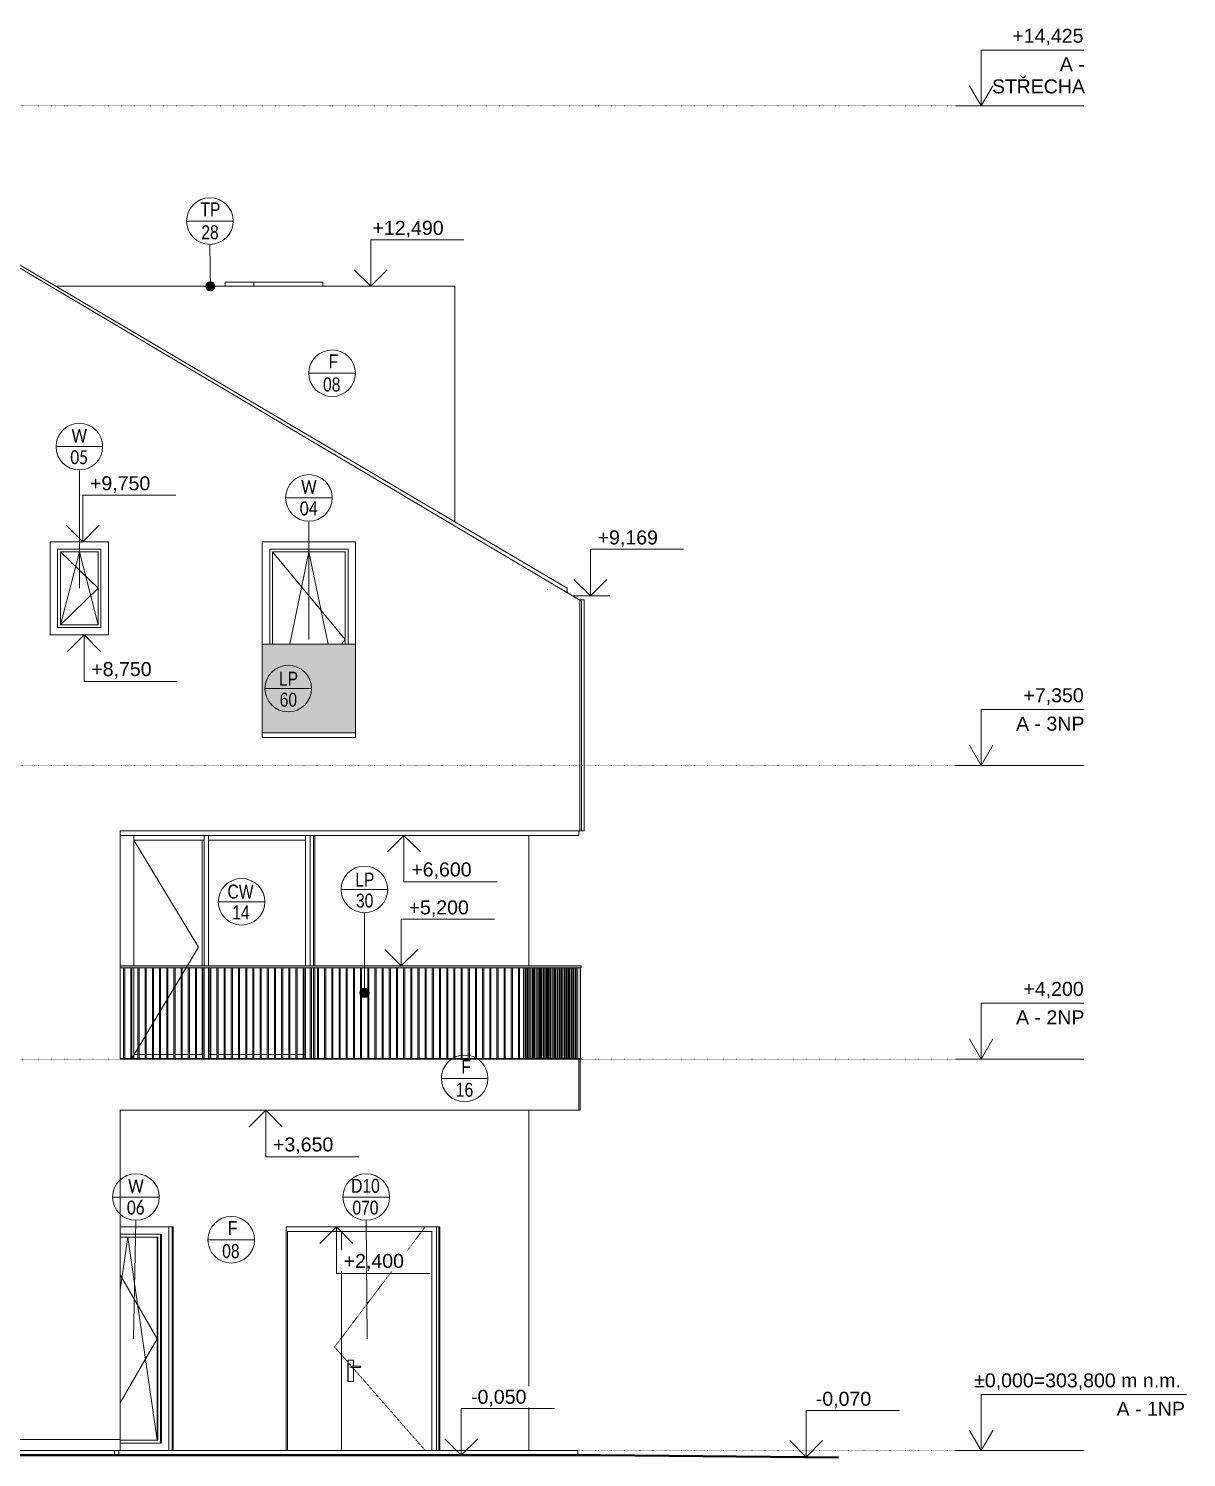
# Model space of a CAD drawing. Header units: millimetres. Extents: x -6736 to 224393, y -6260 to 72638.
# Drawn here: x 87952 to 100371, y -74 to 15255 of the extents above; entities that cross this region are included whole.
import ezdxf

# ---------------------------------------------------------------- set-up
doc = ezdxf.new("R2010")
doc.units = ezdxf.units.MM
doc.linetypes.add('HA_DashDot_6mm-S2mm', pattern=[6, 2, -2, 0, -2])
doc.linetypes.add('HA_Dot-S4mm', pattern=[4, 0, -4])
for name, color, linetype, lineweight in [('A-CLNG-____-OTLN', 9, 'Continuous', 9), ('A-DETL-____-CNTR', 9, 'HA_DashDot_6mm-S2mm', 9), ('A-DETL-____-OTLN', 9, 'Continuous', 25), ('A-DETL-____-THIN', 9, 'Continuous', 9), ('A-DETL-____-WIDE', 9, 'Continuous', 40), ('A-DOOR-____-IDEN', 9, 'Continuous', 9), ('A-DOOR-____-OTLN', 9, 'Continuous', 9), ('A-DOOR-FRAM-OTLN', 9, 'Continuous', 9), ('A-FLOR-____-OTLN', 9, 'Continuous', 9), ('A-FLOR-HRAL-IDEN', 9, 'Continuous', 9), ('A-FLOR-HRAL-OTLN', 9, 'Continuous', 9), ('A-FLOR-LEVL-OTLN', 9, 'Continuous', 9), ('A-GENM-____-IDEN', 9, 'Continuous', 9), ('A-GENM-____-OTLN', 9, 'Continuous', 9), ('A-GLAZ-____-IDEN', 9, 'Continuous', 9), ('A-GLAZ-____-OTLN', 9, 'Continuous', 5), ('A-GLAZ-CURT-OTLN', 9, 'Continuous', 5), ('A-GLAZ-CWMG-OTLN', 9, 'Continuous', 5), ('A-ROOF-____-OTLN', 9, 'Continuous', 9), ('A-WALL-____-IDEN', 9, 'Continuous', 9), ('A-WALL-____-OTLN', 9, 'Continuous', 9), ('G-____-____-DIMS', 9, 'Continuous', 5), ('G-____-____-TEXT', 9, 'Continuous', 5)]:
    doc.layers.add(name, color=color, linetype=linetype, lineweight=lineweight)
doc.styles.add('Arial', font='arial.ttf', dxfattribs={"height": 150})
doc.styles.add('Arial_2', font='arial.ttf', dxfattribs={"width": 0.8, "height": 150})
doc.styles.add('Calibri', font='calibri.ttf', dxfattribs={"width": 0.8, "height": 150})

# ---------------------------------------------------------------- blocks, each defined once
blk = doc.blocks.new('HA_WD_SinglePanel - 875x2400-2168138-A_pohled východní_DPS pohled')
at = {"layer": 'A-GLAZ-____-OTLN', "color": 250}
for p, q in [((12850, 2320), (13295, 2320)), ((13284, 80), (13284, 2320)), ((13295, 2320), (13295, 80)), ((13373, 0), (13373, 2400)), ((12850, 2290), (13255, 2290)), ((12850, 1723), (12933, 2290)), ((12933, 2290), (13250, 110)), ((13250, 110), (13250, 2290)), ((13255, 110), (13255, 2290)), ((12850, 1887), (13250, 1200)), ((13250, 1200), (12850, 513)), ((12850, 110), (13255, 110)), ((13295, 80), (12850, 80))]:
    blk.add_line(p, q, dxfattribs=at)
blk = doc.blocks.new('HA_DR_Double_Swing_Solid_FrameButt - In_FAS_1600x2350_1000-2125293-A_pohled východní_DPS pohled')
at = {"layer": 'A-DOOR-____-OTLN', "color": 7}
for p, q in [((14645, 2350), (14645, 0)), ((15226, 2350), (14645, 2350)), ((15226, 0), (15226, 2350)), ((16195, 2350), (15226, 2350)), ((15226, 2350), (15226, 0)), ((16195, 0), (16195, 2350)), ((15294, 740), (15294, 970)), ((15294, 970), (15296, 970)), ((15296, 970), (15296, 740)), ((15354, 970), (15296, 970)), ((15354, 907), (15354, 970)), ((15313, 907), (15312, 907)), ((15312, 892), (15313, 892)), ((15336, 907), (15323, 907)), ((15323, 892), (15336, 892)), ((15428, 907), (15336, 907)), ((15336, 892), (15428, 892)), ((15354, 740), (15354, 893)), ((15296, 740), (15294, 740)), ((15296, 740), (15354, 740))]:
    blk.add_line(p, q, dxfattribs=at)
for start_param, end_param in [(4.712389, 6.283185), (3.141593, 4.712389)]:
    blk.add_ellipse((15428, 900), major_axis=(0, 7.5), ratio=0.247167, start_param=start_param, end_param=end_param, dxfattribs=at)
for points, knots in [([(15330, 900), (15330, 901), (15330, 902), (15331, 903), (15331, 904), (15331, 904), (15331, 905), (15332, 905), (15332, 906), (15333, 906), (15333, 907), (15333, 907), (15334, 907), (15334, 907), (15334, 907), (15335, 907), (15335, 907), (15335, 907), (15336, 907)], [0, 0, 0, 0, 0.0833333, 0.125, 0.1666667, 0.2083333, 0.2291667, 0.25, 0.2916667, 0.3333333, 0.3541667, 0.375, 0.3958333, 0.4166667, 0.4375, 0.4583333, 0.4791667, 0.5, 0.5, 0.5, 0.5]), ([(15336, 892), (15335, 892), (15335, 893), (15335, 893), (15334, 893), (15334, 893), (15334, 893), (15333, 893), (15333, 893), (15333, 894), (15333, 894), (15332, 894), (15332, 895), (15331, 895), (15331, 896), (15331, 896), (15331, 897), (15330, 898), (15330, 899), (15330, 900)], [0.5, 0.5, 0.5, 0.5, 0.5208333, 0.5416667, 0.5625, 0.5833333, 0.6041667, 0.625, 0.6458333, 0.6666667, 0.6875, 0.7083333, 0.75, 0.7708333, 0.7916667, 0.8333333, 0.875, 0.9166667, 1, 1, 1, 1])]:
    blk.add_open_spline(points, degree=3, knots=knots, dxfattribs=at)
at = {"layer": 'A-DOOR-FRAM-OTLN', "color": 7}
for p, q in [((14645, 0), (14645, 2350)), ((14645, 2350), (16195, 2350)), ((16195, 2350), (16195, 0)), ((16244, 2400), (16244, 0))]:
    blk.add_line(p, q, dxfattribs=at)
blk = doc.blocks.new('HA_WD_SinglePanel - 625x1000-2168130-A_pohled východní_DPS pohled')
at = {"layer": 'A-GLAZ-____-OTLN', "color": 250}
for p, q in [((10306, 5680), (10306, 6520)), ((10306, 6520), (10771, 6520)), ((10336, 6490), (10336, 5710)), ((10336, 6490), (10741, 6490)), ((10336, 5710), (10539, 6490)), ((10336, 6490), (10741, 6100)), ((10539, 6490), (10741, 5710)), ((10741, 5710), (10741, 6490)), ((10771, 6520), (10771, 5680)), ((10741, 6100), (10336, 5710)), ((10771, 5680), (10306, 5680)), ((10336, 5710), (10741, 5710))]:
    blk.add_line(p, q, dxfattribs=at)
blk = doc.blocks.new('HA_WD_SinglePanel - 1000x2100-2168132-A_pohled východní_DPS pohled')
at = {"layer": 'A-GLAZ-____-OTLN', "color": 250}
for p, q in [((14456, 8650), (14456, 9670)), ((14456, 9670), (15296, 9670)), ((15296, 9670), (15296, 8650)), ((14486, 9640), (14486, 8650)), ((14486, 9640), (15266, 9640)), ((14486, 9640), (15266, 8700)), ((14671, 8650), (14876, 9640)), ((14876, 9640), (15081, 8650)), ((15266, 8650), (15266, 9640)), ((15266, 8700), (15225, 8650))]:
    blk.add_line(p, q, dxfattribs=at)
blk = doc.blocks.new('Railing - 40 x12 mm-V43-A_pohled východní_DPS pohled')
at = {"layer": 'A-FLOR-HRAL-OTLN'}
for points in [[(17182, 4205), (17182, 5180), (17179, 5180), (17179, 4205)], [(17182, 4205), (17198, 4205), (17198, 5180), (17182, 5180), (17182, 4383)]]:
    blk.add_hatch(color=256, dxfattribs=at).paths.add_polyline_path(points)
at = {"layer": 'A-FLOR-HRAL-OTLN', "color": 7}
for p, q in [((17179, 5180), (17179, 4205)), ((17182, 4205), (17182, 5180))]:
    blk.add_line(p, q, dxfattribs=at)
blk = doc.blocks.new('Railing - 40 x12 mm-V44-A_pohled východní_DPS pohled')
at = {"layer": 'A-FLOR-HRAL-OTLN'}
for points in [[(17600, 4205), (17600, 5180), (17598, 5180), (17598, 4205)], [(17600, 4205), (17616, 4205), (17616, 5180), (17600, 5180), (17600, 4383)]]:
    blk.add_hatch(color=256, dxfattribs=at).paths.add_polyline_path(points)
at = {"layer": 'A-FLOR-HRAL-OTLN', "color": 7}
blk.add_line((17600, 4205), (17600, 5180), dxfattribs=at)
blk = doc.blocks.new('Railing - 40 x12 mm-V45-A_pohled východní_DPS pohled')
at = {"layer": 'A-FLOR-HRAL-OTLN'}
blk.add_hatch(color=256, dxfattribs=at).paths.add_polyline_path([(17791, 4205), (17791, 5180), (17753, 5180), (17753, 4205)])
at = {"layer": 'A-FLOR-HRAL-OTLN', "color": 7}
for p, q in [((17753, 4205), (17753, 5180)), ((17791, 5180), (17791, 4205))]:
    blk.add_line(p, q, dxfattribs=at)
blk = doc.blocks.new('Railing - 40 x12 mm-V46-A_pohled východní_DPS pohled')
at = {"layer": 'A-FLOR-HRAL-OTLN'}
blk.add_hatch(color=256, dxfattribs=at).paths.add_polyline_path([(17741, 4205), (17752, 4205), (17752, 5180), (17740, 5180), (17740, 4205)])
at = {"layer": 'A-FLOR-HRAL-OTLN', "color": 7}
for p, q in [((17752, 5180), (17740, 5180)), ((17740, 5180), (17740, 4205)), ((17752, 4205), (17752, 5180)), ((17740, 4205), (17752, 4205))]:
    blk.add_line(p, q, dxfattribs=at)
blk = doc.blocks.new('Railing - Railing-1473541-A_pohled východní_DPS pohled')
at = {"layer": 'A-FLOR-HRAL-OTLN'}
blk.add_hatch(color=256, dxfattribs=at).paths.add_polyline_path([(12850, 4200), (17798, 4200), (17798, 4205), (12850, 4205)])
at = {"layer": 'A-FLOR-HRAL-OTLN', "color": 7}
for p, q in [((12850, 4205), (17798, 4205)), ((17798, 4200), (17772, 4200)), ((17798, 4200), (17798, 4205))]:
    blk.add_line(p, q, dxfattribs=at)
for name, p in [('Railing - 40 x12 mm-V46-A_pohled východní_DPS pohled', (-4851, 0)), ('Railing - 40 x12 mm-V46-A_pohled východní_DPS pohled', (-4774, 0)), ('Railing - 40 x12 mm-V46-A_pohled východní_DPS pohled', (-4697, 0)), ('Railing - 40 x12 mm-V46-A_pohled východní_DPS pohled', (-4620, 0)), ('Railing - 40 x12 mm-V46-A_pohled východní_DPS pohled', (-4543, 0)), ('Railing - 40 x12 mm-V46-A_pohled východní_DPS pohled', (-4466, 0)), ('Railing - 40 x12 mm-V46-A_pohled východní_DPS pohled', (-4389, 0)), ('Railing - 40 x12 mm-V46-A_pohled východní_DPS pohled', (-4312, 0)), ('Railing - 40 x12 mm-V46-A_pohled východní_DPS pohled', (-4235, 0)), ('Railing - 40 x12 mm-V46-A_pohled východní_DPS pohled', (-4158, 0)), ('Railing - 40 x12 mm-V46-A_pohled východní_DPS pohled', (-4081, 0)), ('Railing - 40 x12 mm-V46-A_pohled východní_DPS pohled', (-4004, 0)), ('Railing - 40 x12 mm-V46-A_pohled východní_DPS pohled', (-3927, 0)), ('Railing - 40 x12 mm-V46-A_pohled východní_DPS pohled', (-3850, 0)), ('Railing - 40 x12 mm-V46-A_pohled východní_DPS pohled', (-3773, 0)), ('Railing - 40 x12 mm-V46-A_pohled východní_DPS pohled', (-3696, 0)), ('Railing - 40 x12 mm-V46-A_pohled východní_DPS pohled', (-3619, 0)), ('Railing - 40 x12 mm-V46-A_pohled východní_DPS pohled', (-3542, 0)), ('Railing - 40 x12 mm-V46-A_pohled východní_DPS pohled', (-3465, 0)), ('Railing - 40 x12 mm-V46-A_pohled východní_DPS pohled', (-3388, 0)), ('Railing - 40 x12 mm-V46-A_pohled východní_DPS pohled', (-3311, 0)), ('Railing - 40 x12 mm-V46-A_pohled východní_DPS pohled', (-3234, 0)), ('Railing - 40 x12 mm-V46-A_pohled východní_DPS pohled', (-3157, 0)), ('Railing - 40 x12 mm-V46-A_pohled východní_DPS pohled', (-3080, 0)), ('Railing - 40 x12 mm-V46-A_pohled východní_DPS pohled', (-3003, 0)), ('Railing - 40 x12 mm-V46-A_pohled východní_DPS pohled', (-2926, 0)), ('Railing - 40 x12 mm-V46-A_pohled východní_DPS pohled', (-2849, 0)), ('Railing - 40 x12 mm-V46-A_pohled východní_DPS pohled', (-2772, 0)), ('Railing - 40 x12 mm-V46-A_pohled východní_DPS pohled', (-2695, 0)), ('Railing - 40 x12 mm-V46-A_pohled východní_DPS pohled', (-2618, 0)), ('Railing - 40 x12 mm-V46-A_pohled východní_DPS pohled', (-2541, 0)), ('Railing - 40 x12 mm-V46-A_pohled východní_DPS pohled', (-2464, 0)), ('Railing - 40 x12 mm-V46-A_pohled východní_DPS pohled', (-2387, 0)), ('Railing - 40 x12 mm-V46-A_pohled východní_DPS pohled', (-2310, 0)), ('Railing - 40 x12 mm-V46-A_pohled východní_DPS pohled', (-2233, 0)), ('Railing - 40 x12 mm-V46-A_pohled východní_DPS pohled', (-2156, 0)), ('Railing - 40 x12 mm-V46-A_pohled východní_DPS pohled', (-2079, 0)), ('Railing - 40 x12 mm-V46-A_pohled východní_DPS pohled', (-2002, 0)), ('Railing - 40 x12 mm-V46-A_pohled východní_DPS pohled', (-1925, 0)), ('Railing - 40 x12 mm-V46-A_pohled východní_DPS pohled', (-1848, 0)), ('Railing - 40 x12 mm-V46-A_pohled východní_DPS pohled', (-1771, 0)), ('Railing - 40 x12 mm-V46-A_pohled východní_DPS pohled', (-1694, 0)), ('Railing - 40 x12 mm-V46-A_pohled východní_DPS pohled', (-1617, 0)), ('Railing - 40 x12 mm-V46-A_pohled východní_DPS pohled', (-1540, 0)), ('Railing - 40 x12 mm-V46-A_pohled východní_DPS pohled', (-1463, 0)), ('Railing - 40 x12 mm-V46-A_pohled východní_DPS pohled', (-1386, 0)), ('Railing - 40 x12 mm-V46-A_pohled východní_DPS pohled', (-1309, 0)), ('Railing - 40 x12 mm-V46-A_pohled východní_DPS pohled', (-1232, 0)), ('Railing - 40 x12 mm-V46-A_pohled východní_DPS pohled', (-1155, 0)), ('Railing - 40 x12 mm-V46-A_pohled východní_DPS pohled', (-1078, 0)), ('Railing - 40 x12 mm-V46-A_pohled východní_DPS pohled', (-1001, 0)), ('Railing - 40 x12 mm-V46-A_pohled východní_DPS pohled', (-924, 0)), ('Railing - 40 x12 mm-V46-A_pohled východní_DPS pohled', (-847, 0)), ('Railing - 40 x12 mm-V46-A_pohled východní_DPS pohled', (-770, 0)), ('Railing - 40 x12 mm-V46-A_pohled východní_DPS pohled', (-693, 0)), ('Railing - 40 x12 mm-V46-A_pohled východní_DPS pohled', (-616, 0)), ('Railing - 40 x12 mm-V43-A_pohled východní_DPS pohled', (0, 0)), ('Railing - 40 x12 mm-V43-A_pohled východní_DPS pohled', (19, 0)), ('Railing - 40 x12 mm-V46-A_pohled východní_DPS pohled', (-539, 0)), ('Railing - 40 x12 mm-V43-A_pohled východní_DPS pohled', (38, 0)), ('Railing - 40 x12 mm-V43-A_pohled východní_DPS pohled', (57, 0)), ('Railing - 40 x12 mm-V43-A_pohled východní_DPS pohled', (76, 0)), ('Railing - 40 x12 mm-V43-A_pohled východní_DPS pohled', (95, 0)), ('Railing - 40 x12 mm-V46-A_pohled východní_DPS pohled', (-462, 0)), ('Railing - 40 x12 mm-V43-A_pohled východní_DPS pohled', (114, 0)), ('Railing - 40 x12 mm-V43-A_pohled východní_DPS pohled', (133, 0)), ('Railing - 40 x12 mm-V43-A_pohled východní_DPS pohled', (152, 0)), ('Railing - 40 x12 mm-V43-A_pohled východní_DPS pohled', (171, 0)), ('Railing - 40 x12 mm-V46-A_pohled východní_DPS pohled', (-385, 0)), ('Railing - 40 x12 mm-V43-A_pohled východní_DPS pohled', (190, 0)), ('Railing - 40 x12 mm-V43-A_pohled východní_DPS pohled', (209, 0)), ('Railing - 40 x12 mm-V43-A_pohled východní_DPS pohled', (228, 0)), ('Railing - 40 x12 mm-V43-A_pohled východní_DPS pohled', (247, 0)), ('Railing - 40 x12 mm-V46-A_pohled východní_DPS pohled', (-308, 0)), ('Railing - 40 x12 mm-V43-A_pohled východní_DPS pohled', (266, 0)), ('Railing - 40 x12 mm-V43-A_pohled východní_DPS pohled', (285, 0)), ('Railing - 40 x12 mm-V43-A_pohled východní_DPS pohled', (305, 0)), ('Railing - 40 x12 mm-V43-A_pohled východní_DPS pohled', (324, 0)), ('Railing - 40 x12 mm-V46-A_pohled východní_DPS pohled', (-231, 0)), ('Railing - 40 x12 mm-V43-A_pohled východní_DPS pohled', (343, 0)), ('Railing - 40 x12 mm-V43-A_pohled východní_DPS pohled', (362, 0)), ('Railing - 40 x12 mm-V43-A_pohled východní_DPS pohled', (381, 0)), ('Railing - 40 x12 mm-V43-A_pohled východní_DPS pohled', (400, 0)), ('Railing - 40 x12 mm-V46-A_pohled východní_DPS pohled', (-154, 0)), ('Railing - 40 x12 mm-V44-A_pohled východní_DPS pohled', (0, 0)), ('Railing - 40 x12 mm-V43-A_pohled východní_DPS pohled', (438, 0)), ('Railing - 40 x12 mm-V43-A_pohled východní_DPS pohled', (457, 0)), ('Railing - 40 x12 mm-V43-A_pohled východní_DPS pohled', (476, 0)), ('Railing - 40 x12 mm-V46-A_pohled východní_DPS pohled', (-77, 0)), ('Railing - 40 x12 mm-V44-A_pohled východní_DPS pohled', (76, 0)), ('Railing - 40 x12 mm-V43-A_pohled východní_DPS pohled', (514, 0)), ('Railing - 40 x12 mm-V43-A_pohled východní_DPS pohled', (533, 0)), ('Railing - 40 x12 mm-V43-A_pohled východní_DPS pohled', (552, 0)), ('Railing - 40 x12 mm-V46-A_pohled východní_DPS pohled', (0, 0)), ('Railing - 40 x12 mm-V45-A_pohled východní_DPS pohled', (0, 0))]:
    blk.add_blockref(name, p)
blk = doc.blocks.new('Top Rail Type - Top Rail_Internal_-1473574-A_pohled východní_DPS pohled')
at = {"layer": 'A-FLOR-HRAL-OTLN'}
blk.add_hatch(color=256, dxfattribs=at).paths.add_polyline_path([(17429, 5180), (17798, 5180), (17798, 5200), (12850, 5200), (12850, 5180), (17116, 5180)])
at = {"layer": 'A-FLOR-HRAL-OTLN', "color": 7}
for p, q in [((17798, 5200), (12850, 5200)), ((17798, 5180), (12850, 5180)), ((17798, 5180), (17798, 5200))]:
    blk.add_line(p, q, dxfattribs=at)
blk = doc.blocks.new('Railing - Railing-1653329-A_pohled východní_DPS pohled')
at = {"layer": 'A-FLOR-HRAL-OTLN'}
blk.add_hatch(color=256, dxfattribs=at).paths.add_polyline_path([(15376, 7700), (15376, 8650), (14376, 8650), (14376, 7700), (15241, 7700)])
at = {"layer": 'A-FLOR-HRAL-OTLN', "color": 7}
for p, q in [((14376, 8650), (15376, 8650)), ((14376, 7700), (15376, 7700))]:
    blk.add_line(p, q, dxfattribs=at)
blk = doc.blocks.new('HA_GM_Generic Box - VRV Jednotka-1881051-A_pohled východní_DPS pohled')
at = {"layer": 'A-GENM-____-OTLN', "color": 7}
for p, q in [((13979, 12535), (14285, 12535)), ((13979, 12490), (13979, 12535)), ((14285, 12535), (15026, 12535)), ((14285, 12490), (14285, 12535)), ((15026, 12490), (15026, 12535))]:
    blk.add_line(p, q, dxfattribs=at)
blk = doc.blocks.new('Systémový panel - Sklo-1913333-A_pohled východní_DPS pohled')
at = {"layer": 'A-GLAZ-CURT-OTLN', "color": 250}
for p, q in [((14841, 6550), (13799, 6550)), ((13799, 6550), (13799, 5200)), ((14841, 5200), (14841, 6550)), ((13799, 5180), (13799, 4250)), ((14841, 4250), (14841, 5180)), ((13799, 4250), (13813, 4250)), ((13825, 4250), (13890, 4250)), ((13902, 4250), (13967, 4250)), ((13979, 4250), (14044, 4250)), ((14056, 4250), (14121, 4250)), ((14133, 4250), (14198, 4250)), ((14210, 4250), (14275, 4250)), ((14287, 4250), (14352, 4250)), ((14364, 4250), (14429, 4250)), ((14441, 4250), (14506, 4250)), ((14518, 4250), (14583, 4250)), ((14595, 4250), (14660, 4250)), ((14672, 4250), (14737, 4250)), ((14749, 4250), (14814, 4250)), ((14826, 4250), (14841, 4250))]:
    blk.add_line(p, q, dxfattribs=at)
blk = doc.blocks.new('Obdélníková příčel - 50x70mm EXT-V70-A_pohled východní_DPS pohled')
at = {"layer": 'A-GLAZ-CWMG-OTLN', "color": 250}
for p, q in [((13000, 6550), (13000, 6600)), ((13751, 6600), (13751, 6550)), ((13751, 6550), (13000, 6550))]:
    blk.add_line(p, q, dxfattribs=at)
blk = doc.blocks.new('Obdélníková příčel - 50x70mm EXT-1913331-A_pohled východní_DPS pohled')
at = {"layer": 'A-GLAZ-CWMG-OTLN', "color": 250}
for p, q in [((13799, 4205), (13799, 4250)), ((13799, 4250), (13813, 4250)), ((13825, 4250), (13890, 4250)), ((13902, 4250), (13967, 4250)), ((13979, 4250), (14044, 4250)), ((14056, 4250), (14121, 4250)), ((14133, 4250), (14198, 4250)), ((14210, 4250), (14275, 4250)), ((14287, 4250), (14352, 4250)), ((14364, 4250), (14429, 4250)), ((14441, 4250), (14506, 4250)), ((14518, 4250), (14583, 4250)), ((14595, 4250), (14660, 4250)), ((14672, 4250), (14737, 4250)), ((14749, 4250), (14814, 4250)), ((14826, 4250), (14841, 4250)), ((14841, 4250), (14841, 4205))]:
    blk.add_line(p, q, dxfattribs=at)
blk = doc.blocks.new('Obdélníková příčel - 50x70mm EXT-V71-A_pohled východní_DPS pohled')
at = {"layer": 'A-GLAZ-CWMG-OTLN', "color": 250}
for p, q in [((13000, 6600), (13000, 5200)), ((13000, 5180), (13000, 4205))]:
    blk.add_line(p, q, dxfattribs=at)
blk = doc.blocks.new('Obdélníková příčel - 50x70mm EXT-1499829-A_pohled východní_DPS pohled')
at = {"layer": 'A-GLAZ-CWMG-OTLN', "color": 250}
for p, q in [((14841, 5200), (14841, 6600)), ((14889, 5200), (14889, 6600)), ((14841, 4205), (14841, 5180)), ((14889, 4205), (14889, 5180))]:
    blk.add_line(p, q, dxfattribs=at)
blk = doc.blocks.new('ABMV_CW_Single_Swing_Generic - Ex_Glass_SKLOPNE-V72-A_pohled východní_DPS pohled')
at = {"layer": 'A-DOOR-____-OTLN', "color": 7}
for p, q in [((13733, 6550), (13733, 5200)), ((13733, 5180), (13733, 4250))]:
    blk.add_line(p, q, dxfattribs=at)
blk = doc.blocks.new('Obdélníková příčel - 50x70mm EXT-1913332-A_pohled východní_DPS pohled')
at = {"layer": 'A-GLAZ-CWMG-OTLN', "color": 250}
for p, q in [((13799, 6550), (13799, 6600)), ((14841, 6600), (14841, 6550)), ((14841, 6550), (13799, 6550))]:
    blk.add_line(p, q, dxfattribs=at)
blk = doc.blocks.new('Obdélníková příčel - 50x70mm EXT-1499825-A_pohled východní_DPS pohled')
at = {"layer": 'A-GLAZ-CWMG-OTLN', "color": 250}
for p, q in [((13000, 4205), (13000, 4250)), ((13000, 4250), (13043, 4250)), ((13055, 4250), (13120, 4250)), ((13132, 4250), (13197, 4250)), ((13210, 4250), (13274, 4250)), ((13286, 4250), (13351, 4250)), ((13363, 4250), (13428, 4250)), ((13440, 4250), (13505, 4250)), ((13517, 4250), (13582, 4250)), ((13594, 4250), (13659, 4250)), ((13671, 4250), (13736, 4250)), ((13748, 4250), (13751, 4250)), ((13751, 4250), (13751, 4205))]:
    blk.add_line(p, q, dxfattribs=at)
blk = doc.blocks.new('Obdélníková příčel - 50x70mm EXT-V73-A_pohled východní_DPS pohled')
at = {"layer": 'A-GLAZ-CWMG-OTLN', "color": 250}
for p, q in [((13751, 6600), (13751, 5200)), ((13799, 6600), (13799, 5200)), ((13733, 5200), (13733, 6550)), ((13733, 4250), (13733, 5180)), ((13751, 5180), (13751, 4205)), ((13799, 5180), (13799, 4205))]:
    blk.add_line(p, q, dxfattribs=at)
blk = doc.blocks.new('185-01_OBJEKT A_Central_rvt-3-A_pohled východní_DPS pohled')
at = {"layer": 'A-CLNG-____-OTLN', "color": 7}
for p, q in [((17772, 6600), (12850, 6600)), ((17772, 6650), (17772, 6600))]:
    blk.add_line(p, q, dxfattribs=at)
at = {"layer": 'A-DETL-____-OTLN', "color": 10}
blk.add_line((17437, 9235), (17432, 9235), dxfattribs=at)
at = {"layer": 'A-FLOR-____-OTLN', "color": 7}
for p in [(12850, 0), (17761, -50)]:
    blk.add_line(p, (17761, 0), dxfattribs=at)
at = {"layer": 'A-ROOF-____-OTLN', "color": 7}
for p, q in [((8888, 14425), (17648, 9251)), ((17648, 9251), (17648, 9202))]:
    blk.add_line(p, q, dxfattribs=at)
at = {"layer": 'A-WALL-____-OTLN', "color": 7}
for p, q in [((17801, 9111), (8887, 14398)), ((16442, 12490), (12164, 12490)), ((16442, 9964), (16442, 12490)), ((12101, 8750), (12101, 9750)), ((12101, 9750), (12726, 9750)), ((12726, 9750), (12726, 8750)), ((14376, 7650), (14376, 9750)), ((14376, 9750), (15376, 9750)), ((15376, 9750), (15376, 7650)), ((17783, 9128), (17772, 9128)), ((17783, 6650), (17783, 9128)), ((17783, 9128), (17830, 9128)), ((17801, 6650), (17801, 9111)), ((17830, 9128), (17830, 6650)), ((12726, 8750), (12101, 8750)), ((15376, 7650), (14376, 7650)), ((12850, 4200), (12850, 6650)), ((12850, 6650), (17783, 6650)), ((13000, 5200), (13000, 6600)), ((14926, 6600), (14926, 5200)), ((14926, 5200), (14926, 6600)), ((14938, 6600), (14938, 5200)), ((17234, 6600), (17234, 5200)), ((17234, 5200), (17234, 6600)), ((17830, 6650), (17783, 6650)), ((17783, 6650), (17801, 6650)), ((13000, 4205), (13000, 5180)), ((14926, 5180), (14926, 4205)), ((14926, 4205), (14926, 5180)), ((14938, 5180), (14938, 4205)), ((17785, 4200), (17785, 3650)), ((12850, 0), (12850, 3650)), ((17234, 3650), (17234, 0)), ((17234, 0), (17234, 3650)), ((17772, 3650), (17774, 3650)), ((17785, 3650), (17774, 3650)), ((12850, 2400), (13421, 2400)), ((13410, 2400), (13410, 0)), ((13410, 0), (13410, 2400)), ((13421, 2400), (13421, 0)), ((14632, 0), (14632, 2400)), ((14632, 2400), (16280, 2400)), ((16268, 2400), (16268, 0)), ((16268, 0), (16268, 2400)), ((16280, 2400), (16280, 0)), ((9389, 0), (12850, 0)), ((12792, -50), (12792, 0)), ((12792, -50), (12792, 0)), ((12839, 0), (12839, -50))]:
    blk.add_line(p, q, dxfattribs=at)
at = {"layer": 'A-DOOR-____-OTLN', "lineweight": 9}
for name in ['ABMV_CW_Single_Swing_Generic - Ex_Glass_SKLOPNE-V72-A_pohled východní_DPS pohled', 'HA_DR_Double_Swing_Solid_FrameButt - In_FAS_1600x2350_1000-2125293-A_pohled východní_DPS pohled']:
    blk.add_blockref(name, (0, 0), dxfattribs=at)
at = {"layer": 'A-FLOR-HRAL-OTLN', "lineweight": 9}
for name in ['Railing - Railing-1653329-A_pohled východní_DPS pohled', 'Top Rail Type - Top Rail_Internal_-1473574-A_pohled východní_DPS pohled', 'Railing - Railing-1473541-A_pohled východní_DPS pohled']:
    blk.add_blockref(name, (0, 0), dxfattribs=at)
at = {"layer": 'A-GENM-____-OTLN', "lineweight": 9}
blk.add_blockref('HA_GM_Generic Box - VRV Jednotka-1881051-A_pohled východní_DPS pohled', (0, 0), dxfattribs=at)
at = {"layer": 'A-GLAZ-____-OTLN', "lineweight": 9}
for name, p in [('HA_WD_SinglePanel - 625x1000-2168130-A_pohled východní_DPS pohled', (1875, 3150)), ('HA_WD_SinglePanel - 1000x2100-2168132-A_pohled východní_DPS pohled', (0, 0)), ('HA_WD_SinglePanel - 875x2400-2168138-A_pohled východní_DPS pohled', (0, 0))]:
    blk.add_blockref(name, p, dxfattribs=at)
at = {"layer": 'A-GLAZ-CURT-OTLN', "lineweight": 9}
blk.add_blockref('Systémový panel - Sklo-1913333-A_pohled východní_DPS pohled', (0, 0), dxfattribs=at)
at = {"layer": 'A-GLAZ-CWMG-OTLN', "lineweight": 9}
for name in ['Obdélníková příčel - 50x70mm EXT-V70-A_pohled východní_DPS pohled', 'Obdélníková příčel - 50x70mm EXT-V71-A_pohled východní_DPS pohled', 'Obdélníková příčel - 50x70mm EXT-V73-A_pohled východní_DPS pohled', 'Obdélníková příčel - 50x70mm EXT-1913332-A_pohled východní_DPS pohled', 'Obdélníková příčel - 50x70mm EXT-1499829-A_pohled východní_DPS pohled', 'Obdélníková příčel - 50x70mm EXT-1499825-A_pohled východní_DPS pohled', 'Obdélníková příčel - 50x70mm EXT-1913331-A_pohled východní_DPS pohled']:
    blk.add_blockref(name, (0, 0), dxfattribs=at)
blk = doc.blocks.new('Level - _0_000-367059-A_pohled východní_DPS pohled')
at = {"layer": 'A-FLOR-LEVL-OTLN'}
for p, q in [((22088, 600), (22088, 0)), ((24288, 600), (22088, 600)), ((22088, 0), (21963, 217)), ((22088, 0), (22213, 217)), ((23188, 0), (21813, 0))]:
    blk.add_line(p, q, dxfattribs=at)
blk = doc.blocks.new('Level - Generic Level-367061-A_pohled východní_DPS pohled')
at = {"layer": 'A-FLOR-LEVL-OTLN'}
for p, q in [((23188, 7950), (22088, 7950)), ((22088, 7950), (22088, 7350)), ((22088, 7350), (21963, 7567)), ((22088, 7350), (22213, 7567)), ((23188, 7350), (21813, 7350))]:
    blk.add_line(p, q, dxfattribs=at)
blk = doc.blocks.new('Spot Elevations - Default-792506-A_pohled východní_DPS pohled')
at = {"layer": 'G-____-____-DIMS', "lineweight": 9}
for p, q in [((16867, 5700), (15867, 5700)), ((15867, 5700), (15867, 5200)), ((15690, 5377), (15867, 5200)), ((15867, 5200), (16043, 5377))]:
    blk.add_line(p, q, dxfattribs=at)
blk = doc.blocks.new('Spot Elevations - Flipped-794089-A_pohled východní_DPS pohled')
at = {"layer": 'G-____-____-DIMS', "lineweight": 9}
for p, q in [((14236, 3473), (14413, 3650)), ((14413, 3650), (14590, 3473)), ((14413, 3150), (14413, 3650)), ((15413, 3150), (14413, 3150))]:
    blk.add_line(p, q, dxfattribs=at)
blk = doc.blocks.new('HA_TAG_WD - Type Mark-1502833-A_pohled východní_DPS pohled')
at = {"layer": 'A-GLAZ-____-IDEN'}
blk.add_line((8226, 10520), (8726, 10520), dxfattribs=at)
blk.add_circle((8476, 10520), 250, dxfattribs=at)
blk = doc.blocks.new('HA_TAG_GM_Products1 - Generic-1835784-A_pohled východní_DPS pohled')
at = {"layer": 'A-GENM-____-IDEN'}
blk.add_line((15222, 6020), (15722, 6020), dxfattribs=at)
blk.add_circle((15472, 6020), 250, dxfattribs=at)
blk = doc.blocks.new('HA_TAG_GM_Products - Generic-588599-A_pohled východní_DPS pohled')
at = {"layer": 'A-GENM-____-IDEN'}
blk.add_line((13564, 13190), (14064, 13190), dxfattribs=at)
blk.add_circle((13814, 13190), 250, dxfattribs=at)
blk = doc.blocks.new('N_Door Tag - Elevation placed_Door Tag-2142014-A_pohled východní_DPS pohled')
at = {"layer": 'A-DOOR-____-IDEN'}
blk.add_line((15241, 2720), (15741, 2720), dxfattribs=at)
blk.add_circle((15491, 2720), 250, dxfattribs=at)
blk = doc.blocks.new('HA_TAG_cWA - Default-922888-A_pohled východní_DPS pohled')
at = {"layer": 'A-WALL-____-IDEN'}
blk.add_line((13904, 5887), (14404, 5887), dxfattribs=at)
blk.add_circle((14154, 5887), 250, dxfattribs=at)
blk = doc.blocks.new('HA_TAG_GM_Railings - Generic-2229991-A_pohled východní_DPS pohled')
at = {"layer": 'A-FLOR-HRAL-IDEN'}
blk.add_line((14404, 8175), (14904, 8175), dxfattribs=at)
blk.add_circle((14654, 8175), 250, dxfattribs=at)

msp = doc.modelspace()

# ---------------------------------------------------------------- hatches: boundary and pattern name
at = {"layer": 'A-GENM-____-IDEN'}
h = msp.add_hatch(color=256, dxfattribs=at)
edge = h.paths.add_edge_path()
edge.add_arc((89902, 12490), 50, 0, 360)
h = msp.add_hatch(color=256, dxfattribs=at)
edge = h.paths.add_edge_path()
edge.add_arc((91555, 4910), 50, 0, 360)

# ---------------------------------------------------------------- linework, layer by layer
at = {"layer": 'A-DETL-____-CNTR'}
for p, q in [((92207, 2400), (91235, 1111)), ((91235, 1111), (92207, 0))]:
    msp.add_line(p, q, dxfattribs=at)
at = {"layer": 'A-DETL-____-THIN'}
for p, q in [((90958, 11558), (91458, 11558)), ((89083, 6550), (89776, 5400)), ((89776, 5400), (89061, 4205)), ((93855, 4200), (88934, 4200)), ((93855, 3650), (93855, 4200)), ((92380, 3992), (92880, 3992)), ((88934, 3650), (93855, 3650)), ((89876, 2261), (90376, 2261)), ((88934, 120), (85472, 120))]:
    msp.add_line(p, q, dxfattribs=at)
for centre in [(91208, 11558), (92630, 3992), (90126, 2261)]:
    msp.add_circle(centre, 250, dxfattribs=at)
at = {"layer": 'A-DETL-____-WIDE'}
for p, q in [((94090, -50), (81130, -50)), ((96638, -74), (94090, -50))]:
    msp.add_line(p, q, dxfattribs=at)
at = {"layer": 'A-FLOR-LEVL-OTLN', "linetype": 'HA_Dot-S4mm', "lineweight": 5}
for p, q in [((74076, 14425), (98171, 14425)), ((74076, 7350), (98171, 7350)), ((74076, 4200), (98171, 4200))]:
    msp.add_line(p, q, dxfattribs=at)
at = {"layer": 'A-FLOR-LEVL-OTLN', "linetype": 'HA_Dot-S4mm'}
msp.add_line((74076, 0), (98171, 0), dxfattribs=at)
at = {"layer": 'A-GENM-____-IDEN'}
for p, q in [((89902, 12454), (89897, 12940)), ((89902, 12490), (89902, 12454)), ((91555, 4910), (91555, 5770))]:
    msp.add_line(p, q, dxfattribs=at)
for centre in [(89902, 12490), (91555, 4910)]:
    msp.add_circle(centre, 50, dxfattribs=at)
at = {"layer": 'A-GLAZ-____-IDEN'}
for p, q in [((90959, 8700), (90959, 9965)), ((89077, 1200), (89104, 2465))]:
    msp.add_line(p, q, dxfattribs=at)
at = {"layer": 'G-____-____-DIMS', "lineweight": 9}
for p, q in [((93787, 9169), (94186, 9169)), ((94186, 9169), (93978, 9169)), ((96292, -70), (96292, -70))]:
    msp.add_line(p, q, dxfattribs=at)

# ---------------------------------------------------------------- block references
at = {"color": 50, "lineweight": 5}
msp.add_blockref('185-01_OBJEKT A_Central_rvt-3-A_pohled východní_DPS pohled', (76083, 0), dxfattribs=at)
at = {"layer": 'A-DOOR-____-IDEN'}
msp.add_blockref('N_Door Tag - Elevation placed_Door Tag-2142014-A_pohled východní_DPS pohled', (76083, 0), dxfattribs=at)
at = {"layer": 'A-FLOR-HRAL-IDEN'}
msp.add_blockref('HA_TAG_GM_Railings - Generic-2229991-A_pohled východní_DPS pohled', (76083, 0), dxfattribs=at)
at = {"layer": 'A-FLOR-LEVL-OTLN'}
for name, p in [('Level - Generic Level-367061-A_pohled východní_DPS pohled', (76083, 7075)), ('Level - Generic Level-367061-A_pohled východní_DPS pohled', (76083, 0)), ('Level - Generic Level-367061-A_pohled východní_DPS pohled', (76083, -3150)), ('Level - _0_000-367059-A_pohled východní_DPS pohled', (76083, 0))]:
    msp.add_blockref(name, p, dxfattribs=at)
at = {"layer": 'A-GENM-____-IDEN'}
for name in ['HA_TAG_GM_Products - Generic-588599-A_pohled východní_DPS pohled', 'HA_TAG_GM_Products1 - Generic-1835784-A_pohled východní_DPS pohled']:
    msp.add_blockref(name, (76083, 0), dxfattribs=at)
at = {"layer": 'A-GLAZ-____-IDEN'}
for p in [(82483, -300), (80628, -7800)]:
    msp.add_blockref('HA_TAG_WD - Type Mark-1502833-A_pohled východní_DPS pohled', p, dxfattribs=at)
at = {"layer": 'A-WALL-____-IDEN'}
msp.add_blockref('HA_TAG_cWA - Default-922888-A_pohled východní_DPS pohled', (76083, 0), dxfattribs=at)
at = {"layer": 'G-____-____-DIMS', "lineweight": 9}
for name, p in [('Spot Elevations - Default-792506-A_pohled východní_DPS pohled', (75755, 7290)), ('Spot Elevations - Default-792506-A_pohled východní_DPS pohled', (72666, 4550)), ('Spot Elevations - Default-792506-A_pohled východní_DPS pohled', (78111, 3969)), ('Spot Elevations - Flipped-794089-A_pohled východní_DPS pohled', (74134, 5100)), ('Spot Elevations - Flipped-794089-A_pohled východní_DPS pohled', (77566, 2950)), ('Spot Elevations - Default-792506-A_pohled východní_DPS pohled', (76083, 0)), ('Spot Elevations - Flipped-794089-A_pohled východní_DPS pohled', (76083, 0)), ('Spot Elevations - Flipped-794089-A_pohled východní_DPS pohled', (76842, -1250)), ('Spot Elevations - Default-792506-A_pohled východní_DPS pohled', (76727, -5250)), ('Spot Elevations - Default-792506-A_pohled východní_DPS pohled', (80426, -5270))]:
    msp.add_blockref(name, p, dxfattribs=at)

# ---------------------------------------------------------------- texts
at = {"layer": 'A-DOOR-____-IDEN', "lineweight": 5, "char_height": 150, "attachment_point": 1, "style": 'Arial_2'}
for s, insert, width in [('D10', (91412, 2915), 378.4), ('070', (91426, 2681), 346.33)]:
    msp.add_mtext(s, dxfattribs=dict(at, insert=insert, width=width))
at = {"layer": 'A-FLOR-HRAL-IDEN', "lineweight": 5, "char_height": 150, "attachment_point": 1, "style": 'Arial_2'}
for s, insert, width in [('LP', (90638, 8355), 250.13), ('60', (90646, 8130), 230.89)]:
    msp.add_mtext(s, dxfattribs=dict(at, insert=insert, width=width))
at = {"layer": 'A-FLOR-LEVL-OTLN', "lineweight": 5, "char_height": 150, "attachment_point": 1, "style": 'Arial'}
for s, insert, width in [('+14,425', (98504, 15253), 945.99), ('A -', (99013, 14948), 328.69), ('ŘECHA', (98550, 14710), 889.87), ('ST', (98286, 14710), 320.67), ('+7,350', (98623, 8178), 801.69), ('A - 3NP', (98544, 7873), 897.89), ('+4,200', (98623, 5028), 801.69), ('A - 2NP', (98544, 4723), 897.89), ('±0,000=303,800 m n.m.', (98094, 828), 2749.79), ('A - 1NP', (99622, 523), 897.89)]:
    msp.add_mtext(s, dxfattribs=dict(at, insert=insert, width=width))
at = {"layer": 'A-GENM-____-IDEN', "lineweight": 5, "char_height": 150, "attachment_point": 1, "style": 'Arial_2'}
for s, insert, width in [('TP', (89795, 13390), 256.54), ('28', (89805, 13145), 230.89), ('LP', (91456, 6200), 250.13), ('30', (91464, 5975), 230.89)]:
    msp.add_mtext(s, dxfattribs=dict(at, insert=insert, width=width))
at = {"layer": 'A-GLAZ-____-IDEN', "lineweight": 5, "char_height": 150, "attachment_point": 1, "style": 'Calibri'}
for s, insert, width in [('\\fCalibri|b0|i0|c254|p34|;\\W.8;W', (88413, 10961), 211.65), ('05', (88400, 10732), 243.71), ('\\fCalibri|b0|i0|c254|p34|;\\W.8;W', (90876, 10411), 211.65), ('04', (90862, 10182), 243.71), ('\\fCalibri|b0|i0|c254|p34|;\\W.8;W', (89021, 2911), 211.65), ('06', (89007, 2682), 243.71)]:
    msp.add_mtext(s, dxfattribs=dict(at, insert=insert, width=width))
at = {"layer": 'A-WALL-____-IDEN', "lineweight": 5, "char_height": 150, "attachment_point": 1, "style": 'Arial_2'}
for s, insert, width in [('CW', (90086, 6072), 352.74), ('14', (90137, 5848), 230.89)]:
    msp.add_mtext(s, dxfattribs=dict(at, insert=insert, width=width))
at = {"layer": 'G-____-____-TEXT', "color": 7, "lineweight": 9, "char_height": 150, "attachment_point": 1, "style": 'Arial_2'}
for s, insert, width in [('\\fArial|b0|i0|c254|p34|;\\W.8;F', (91172, 11759), 128.27), ('08', (91111, 11512), 230.89), ('\\fArial|b0|i0|c254|p34|;\\W.8;F', (92594, 4193), 128.27), ('\\fArial|b0|i0|c254|p34|;\\W.8;1', (92533, 3946), 115.44), ('\\fArial|b0|i0|c254|p34|;\\W.8;6', (92629, 3946), 115.44), ('\\fArial|b0|i0|c254|p34|;\\W.8;F', (90090, 2462), 128.27), ('08', (90029, 2215), 230.89)]:
    msp.add_mtext(s, dxfattribs=dict(at, insert=insert, width=width))

# ---------------------------------------------------------------- next in the draw order: texts
at = {"layer": 'G-____-____-DIMS', "lineweight": 9, "char_height": 150, "attachment_point": 1, "line_spacing_factor": 0.941778, "style": 'Arial', "bg_fill": 3, "box_fill_scale": 1.25, "bg_fill_color": 256, "bg_fill_true_color": 13158600, "bg_fill_transparency": 0}
for s, insert, width in [('+12,490', (91641, 13192), 912.7), ('+9,750', (88611, 10452), 773.13), ('+9,169', (94056, 9871), 773.13), ('+8,750', (88625, 8459), 773.13), ('+6,600', (92057, 6309), 773.13), ('+5,200', (92028, 5902), 773.13), ('+3,650', (90574, 3359), 773.13), ('+2,400', (91332, 2109), 773.13), ('-0,050', (92698, 652), 710.69), ('-0,070', (96396, 631), 710.69)]:
    msp.add_mtext(s, dxfattribs=dict(at, insert=insert, width=width))

# ---------------------------------------------------------------- next in the draw order: linework, layer by layer
at = {"layer": 'A-DOOR-____-IDEN'}
msp.add_line((91585, 1200), (91574, 2470), dxfattribs=at)
at = {"layer": 'A-GLAZ-____-IDEN'}
msp.add_line((88497, 9250), (88497, 10515), dxfattribs=at)

# ---------------------------------------------------------------- next in the draw order: block references
msp.add_blockref('HA_TAG_WD - Type Mark-1502833-A_pohled východní_DPS pohled', (80021, 250), dxfattribs=at)

doc.saveas('drawing.dxf')
